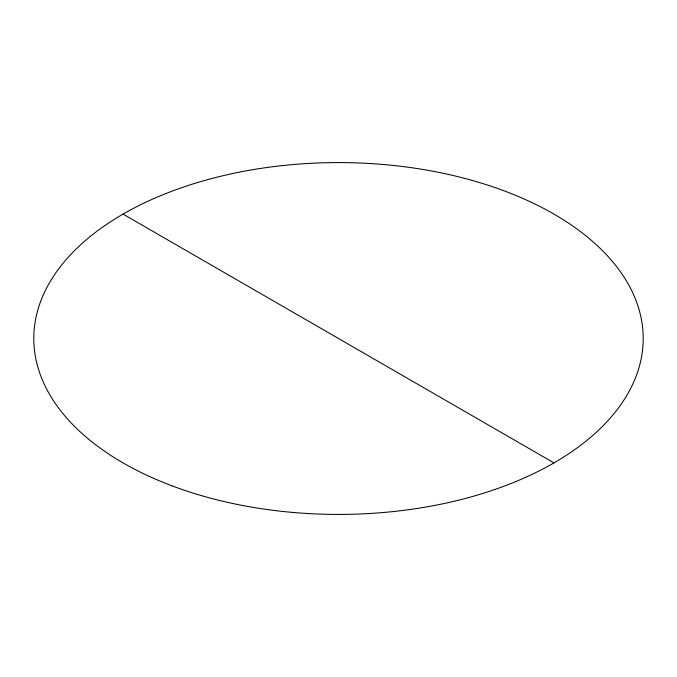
<?xml version="1.0" encoding="UTF-8"?>
<svg xmlns="http://www.w3.org/2000/svg" width="677" height="677" viewBox="0 0 677 677"><rect width="100%" height="100%" fill="white"/><g stroke="black" fill="none" stroke-linecap="round" stroke-linejoin="round"><path stroke-width="1.02" d="M123.045 214.11L553.955 462.89M171.924 485.807A304.701 175.918 0 0 0 642.744 348.139A304.701 175.918 0 0 0 200.832 181.563A304.701 175.918 0 0 0 171.924 485.807"/></g></svg>
